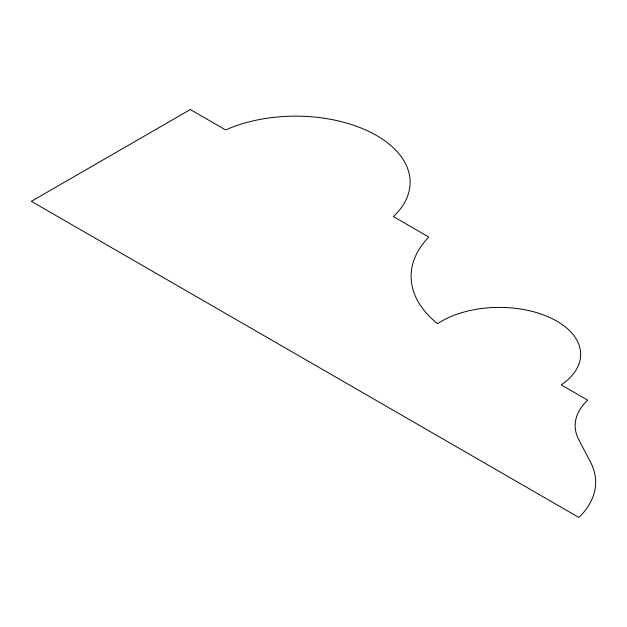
<?xml version="1.0" encoding="UTF-8"?>
<svg xmlns="http://www.w3.org/2000/svg" width="627" height="627" viewBox="0 0 627 627"><rect width="100%" height="100%" fill="white"/><g stroke="black" fill="none" stroke-linecap="round" stroke-linejoin="round"><path stroke-width="0.94" d="M190.318 109.545L31.35 201.33L578.901 517.455A119.639 69.072 0 0 0 590.563 462.232L578.721 439.566A83.548 48.24 0 0 1 587.734 400.183L561.236 384.884A81.424 47.009 0 0 0 552.246 318.704A81.424 47.009 0 0 0 437.599 323.697A140.064 80.867 0 0 1 428.766 237.022L393.442 216.621A114.49 66.101 0 0 0 371.983 132.995A114.49 66.101 0 0 0 225.642 129.946L190.318 109.545"/></g></svg>
